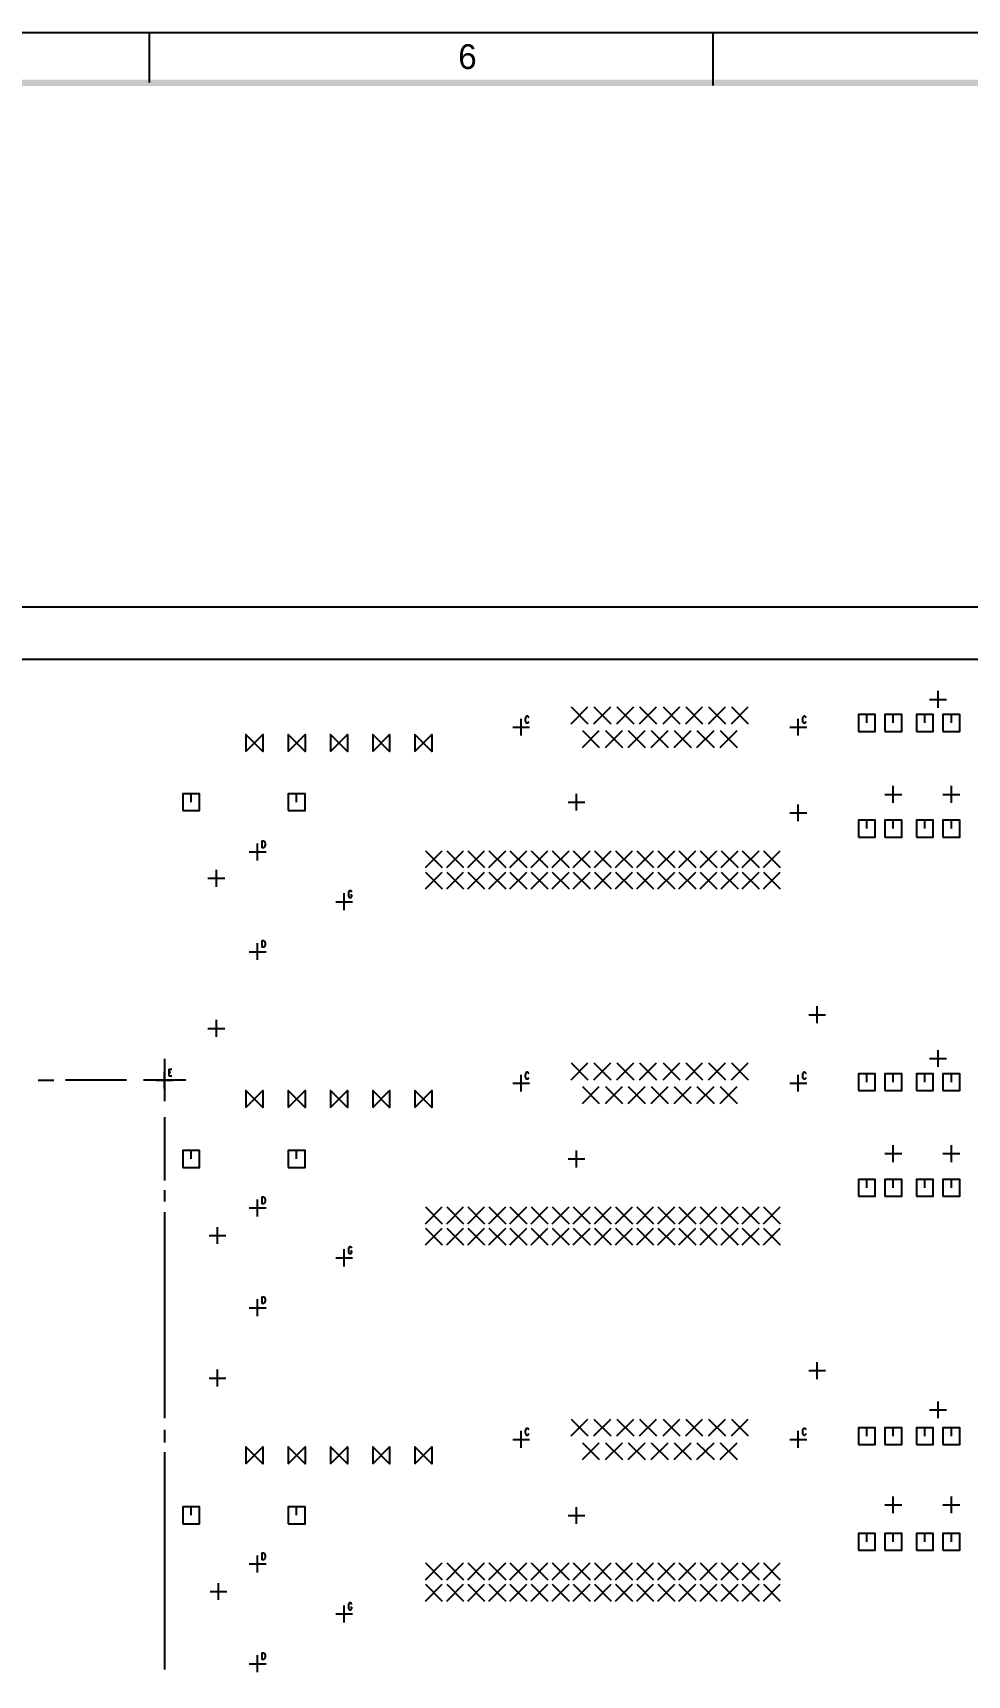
# Model space of a CAD drawing. Extents: x 0 to 19.9, y 0 to 15.
# Drawn here: x 4.33 to 8.75, y 7.23 to 15 of the extents above; entities that cross this region are included whole.
import ezdxf
from ezdxf.enums import TextEntityAlignment as Align

# ---------------------------------------------------------------- set-up
doc = ezdxf.new("R2010")
doc.units = 0
doc.header["$MEASUREMENT"] = 0
for name, color, linetype in [('10', 7, 'CONTINUOUS'), ('FORMAT', 3, 'CONTINUOUS'), ('OBJECT', 2, 'CONTINUOUS'), ('TITLE1', 6, 'CONTINUOUS')]:
    doc.layers.add(name, color=color, linetype=linetype)
doc.styles.add('ROMANS', font='romans.shx')

# ---------------------------------------------------------------- blocks, each defined once
blk = doc.blocks.new('CDWG')
at = {"layer": 'FORMAT'}
for p, q in [((19.9, 15), (0, 15)), ((4.8809, 15), (4.8809, 14.7657)), ((7.5499, 15), (7.5499, 14.7503))]:
    blk.add_line(p, q, dxfattribs=at)
blk.add_trace([(19.6636, 14.7789), (19.6636, 14.7489), (0.2359, 14.7789), (0.2359, 14.7489)], dxfattribs=at)
blk.add_text('6', height=0.1174, dxfattribs=at).set_placement((6.3881, 14.8288), align=Align.CENTER)
at = {"layer": 'TITLE1', "style": 'ROMANS', "flags": 8}
for tag, height, p in [('XX', 0.15, (14.3777, 14.1253)), ('XX/XX', 0.075, (13.1243, 1.2636))]:
    blk.add_attdef(tag, text='', height=height, dxfattribs=at).set_placement(p, align=Align.CENTER)
at = {"layer": 'TITLE1', "style": 'ROMANS', "width": 0.707576, "flags": 8}
blk.add_attdef('XX/XX/XX', text='', height=0.15, dxfattribs=at).set_placement((18.0526, 14.1165), (18.8663, 14.1165), align=Align.FIT)
at = {"layer": 'TITLE1', "style": 'ROMANS'}
for tag, p, height in [('XXXXXXX', (13.5096, 1.8925), 0.1), ('XX/XX/XX', (14.9197, 1.8925), 0.1), ('XXXXXXX', (11.741, 0.8194), 0.1), ('XX-XXXXX-XXX', (16.5993, 0.5712), 0.1875), ('XXXXXX', (11.7396, 0.3322), 0.1), ('XXXXXXX', (13.5488, 0.3103), 0.125), ('X', (18.3817, 0.3037), 0.125)]:
    blk.add_attdef(tag, p, '', height=height, dxfattribs=at)
at = {"layer": 'TITLE1', "style": 'ROMANS', "flags": 8}
for tag, p, height in [('XXXXX', (12.0543, 1.5859), 0.075), ('XXX', (13.0516, 1.5859), 0.075), ('XX/XX/XX', (14.9197, 1.5287), 0.093), ('XXXXXXXX', (13.5096, 1.5287), 0.093), ('XXXXX', (12.0517, 1.4275), 0.075), ('XXX', (13.0572, 1.4345), 0.075), ('XXXXX', (12.0517, 1.2565), 0.075)]:
    blk.add_attdef(tag, p, '', height=height, dxfattribs=at)
at = {"layer": 'TITLE1', "style": 'ROMANS'}
for tag, height, p in [('XXXXXXXXXXXXXXXX', 0.1875, (17.9901, 1.3797)), ('XXXXXXXXXXXXXXXXXXXX', 0.1875, (17.7315, 1.0774)), ('XX', 0.1875, (19.2793, 0.5712)), ('XXXXX', 0.125, (16.4513, 0.3037)), ('X', 0.125, (18.8688, 0.3037))]:
    blk.add_attdef(tag, text='', height=height, dxfattribs=at).set_placement(p, align=Align.CENTER)

msp = doc.modelspace()

# ---------------------------------------------------------------- linework, layer by layer
at = {"layer": '10'}
for points in [[(1.5792, 12.2838), (12.3292, 12.2838), (12.3292, 4.6844), (1.5792, 4.6844), (1.5792, 12.2838)], [(1.8292, 12.0338), (1.8292, 4.9344), (12.0792, 4.9344), (12.0792, 12.0338), (1.8292, 12.0338)], [(8.5762, 11.8457), (8.6559, 11.8457)], [(8.6165, 11.8064), (8.6165, 11.8861)], [(6.6422, 11.6746), (6.6422, 11.7543)], [(6.6796, 11.7592), (6.6777, 11.7622), (6.6757, 11.7651), (6.6737, 11.7661), (6.6688, 11.7661), (6.6668, 11.7651), (6.6649, 11.7622), (6.6629, 11.7592), (6.6619, 11.7543), (6.6619, 11.7464), (6.6629, 11.7415), (6.6649, 11.7385), (6.6668, 11.7356), (6.6688, 11.7346), (6.6737, 11.7346), (6.6757, 11.7356), (6.6777, 11.7385), (6.6796, 11.7415)], [(6.8785, 11.7297), (6.9582, 11.8104)], [(6.8785, 11.8104), (6.9582, 11.7297)], [(6.9867, 11.7297), (7.0664, 11.8104)], [(6.9867, 11.8104), (7.0664, 11.7297)], [(7.095, 11.7297), (7.1757, 11.8104)], [(7.095, 11.8104), (7.1757, 11.7297)], [(7.2033, 11.7297), (7.283, 11.8104)], [(7.2033, 11.8104), (7.283, 11.7297)], [(7.3145, 11.7297), (7.3942, 11.8104)], [(7.3145, 11.8104), (7.3942, 11.7297)], [(7.4218, 11.7297), (7.5015, 11.8104)], [(7.4218, 11.8104), (7.5015, 11.7297)], [(7.53, 11.7297), (7.6107, 11.8104)], [(7.53, 11.8104), (7.6107, 11.7297)], [(7.6383, 11.7297), (7.718, 11.8104)], [(7.6383, 11.8104), (7.718, 11.7297)], [(7.9542, 11.6746), (7.9542, 11.7543)], [(7.9916, 11.7592), (7.9897, 11.7622), (7.9877, 11.7651), (7.9857, 11.7661), (7.9808, 11.7661), (7.9788, 11.7651), (7.9769, 11.7622), (7.9749, 11.7592), (7.9739, 11.7543), (7.9739, 11.7464), (7.9749, 11.7415), (7.9769, 11.7385), (7.9788, 11.7356), (7.9808, 11.7346), (7.9857, 11.7346), (7.9877, 11.7356), (7.9897, 11.7385), (7.9916, 11.7415)], [(8.2397, 11.6942), (8.3194, 11.6942), (8.3194, 11.774), (8.2397, 11.774), (8.2397, 11.6942)], [(8.279, 11.7346), (8.279, 11.774)], [(8.3647, 11.6942), (8.4444, 11.6942), (8.4444, 11.774), (8.3647, 11.774), (8.3647, 11.6942)], [(8.404, 11.7346), (8.404, 11.774)], [(8.5143, 11.6942), (8.594, 11.6942), (8.594, 11.774), (8.5143, 11.774), (8.5143, 11.6942)], [(8.5546, 11.7346), (8.5546, 11.774)], [(8.6393, 11.6942), (8.719, 11.6942), (8.719, 11.774), (8.6393, 11.774), (8.6393, 11.6942)], [(8.6796, 11.7346), (8.6796, 11.774)], [(5.3391, 11.5988), (5.4198, 11.6795), (5.4198, 11.5988), (5.3391, 11.6795), (5.3391, 11.5988)], [(5.5399, 11.5988), (5.6196, 11.6795), (5.6196, 11.5988), (5.5399, 11.6795), (5.5399, 11.5988)], [(5.7397, 11.5988), (5.8194, 11.6795), (5.8194, 11.5988), (5.7397, 11.6795), (5.7397, 11.5988)], [(5.9395, 11.5988), (6.0192, 11.6795), (6.0192, 11.5988), (5.9395, 11.6795), (5.9395, 11.5988)], [(6.1393, 11.5988), (6.219, 11.6795), (6.219, 11.5988), (6.1393, 11.6795), (6.1393, 11.5988)], [(6.6029, 11.7139), (6.6826, 11.7139)], [(6.9326, 11.6185), (7.0123, 11.6982)], [(6.9326, 11.6982), (7.0123, 11.6185)], [(7.0418, 11.6185), (7.1216, 11.6982)], [(7.0418, 11.6982), (7.1216, 11.6185)], [(7.1491, 11.6185), (7.2298, 11.6982)], [(7.1491, 11.6982), (7.2298, 11.6185)], [(7.2584, 11.6185), (7.3381, 11.6982)], [(7.2584, 11.6982), (7.3381, 11.6185)], [(7.3676, 11.6185), (7.4473, 11.6982)], [(7.3676, 11.6982), (7.4473, 11.6185)], [(7.4749, 11.6185), (7.5556, 11.6982)], [(7.4749, 11.6982), (7.5556, 11.6185)], [(7.5842, 11.6185), (7.6649, 11.6982)], [(7.5842, 11.6982), (7.6649, 11.6185)], [(7.9149, 11.7139), (7.9946, 11.7139)], [(8.4039, 11.3566), (8.4039, 11.4363)], [(8.6795, 11.3566), (8.6795, 11.4363)], [(5.0399, 11.3193), (5.1196, 11.3193), (5.1196, 11.399), (5.0399, 11.399), (5.0399, 11.3193)], [(5.0792, 11.3596), (5.0792, 11.399)], [(5.5399, 11.3193), (5.6196, 11.3193), (5.6196, 11.399), (5.5399, 11.399), (5.5399, 11.3193)], [(5.5792, 11.3596), (5.5792, 11.399)], [(6.8646, 11.3595), (6.9443, 11.3595)], [(6.9039, 11.3192), (6.9039, 11.3989)], [(7.9541, 11.269), (7.9541, 11.3487)], [(8.3646, 11.3959), (8.4443, 11.3959)], [(8.6392, 11.3959), (8.7189, 11.3959)], [(7.9148, 11.3093), (7.9945, 11.3093)], [(8.2397, 11.1942), (8.3194, 11.1942), (8.3194, 11.274), (8.2397, 11.274), (8.2397, 11.1942)], [(8.279, 11.2346), (8.279, 11.274)], [(8.3647, 11.1942), (8.4444, 11.1942), (8.4444, 11.274), (8.3647, 11.274), (8.3647, 11.1942)], [(8.404, 11.2346), (8.404, 11.274)], [(8.5143, 11.1942), (8.594, 11.1942), (8.594, 11.274), (8.5143, 11.274), (8.5143, 11.1942)], [(8.5546, 11.2346), (8.5546, 11.274)], [(8.6393, 11.1942), (8.719, 11.1942), (8.719, 11.274), (8.6393, 11.274), (8.6393, 11.1942)], [(8.6796, 11.2346), (8.6796, 11.274)], [(5.3548, 11.1244), (5.4345, 11.1244)], [(5.3942, 11.084), (5.3942, 11.1637)], [(5.4149, 11.1765), (5.4149, 11.144)], [(5.4149, 11.1765), (5.4218, 11.1765), (5.4257, 11.1755), (5.4277, 11.1726), (5.4286, 11.1696), (5.4296, 11.1637), (5.4296, 11.1559), (5.4286, 11.1509), (5.4277, 11.148), (5.4257, 11.145), (5.4218, 11.144), (5.4149, 11.144)], [(6.1895, 11.0496), (6.2692, 11.1293)], [(6.1895, 11.1293), (6.2692, 11.0496)], [(6.2899, 11.0496), (6.3696, 11.1293)], [(6.2899, 11.1293), (6.3696, 11.0496)], [(6.3893, 11.0496), (6.469, 11.1293)], [(6.3893, 11.1293), (6.469, 11.0496)], [(6.4897, 11.0496), (6.5694, 11.1293)], [(6.4897, 11.1293), (6.5694, 11.0496)], [(6.5891, 11.0496), (6.6698, 11.1293)], [(6.5891, 11.1293), (6.6698, 11.0496)], [(6.6895, 11.0496), (6.7692, 11.1293)], [(6.6895, 11.1293), (6.7692, 11.0496)], [(6.7899, 11.0496), (6.8696, 11.1293)], [(6.7899, 11.1293), (6.8696, 11.0496)], [(6.8893, 11.0496), (6.969, 11.1293)], [(6.8893, 11.1293), (6.969, 11.0496)], [(6.9897, 11.0496), (7.0694, 11.1293)], [(6.9897, 11.1293), (7.0694, 11.0496)], [(7.0891, 11.0496), (7.1698, 11.1293)], [(7.0891, 11.1293), (7.1698, 11.0496)], [(7.1895, 11.0496), (7.2692, 11.1293)], [(7.1895, 11.1293), (7.2692, 11.0496)], [(7.2899, 11.0496), (7.3696, 11.1293)], [(7.2899, 11.1293), (7.3696, 11.0496)], [(7.3893, 11.0496), (7.469, 11.1293)], [(7.3893, 11.1293), (7.469, 11.0496)], [(7.4897, 11.0496), (7.5694, 11.1293)], [(7.4897, 11.1293), (7.5694, 11.0496)], [(7.5891, 11.0496), (7.6698, 11.1293)], [(7.5891, 11.1293), (7.6698, 11.0496)], [(7.6895, 11.0496), (7.7692, 11.1293)], [(7.6895, 11.1293), (7.7692, 11.0496)], [(7.7899, 11.0496), (7.8696, 11.1293)], [(7.7899, 11.1293), (7.8696, 11.0496)], [(5.1992, 10.9589), (5.1992, 11.0386)], [(5.1588, 10.9993), (5.2396, 10.9993)], [(6.1895, 10.9492), (6.2692, 11.0289)], [(6.1895, 11.0289), (6.2692, 10.9492)], [(6.2899, 10.9492), (6.3696, 11.0289)], [(6.2899, 11.0289), (6.3696, 10.9492)], [(6.3893, 10.9492), (6.469, 11.0289)], [(6.3893, 11.0289), (6.469, 10.9492)], [(6.4897, 10.9492), (6.5694, 11.0289)], [(6.4897, 11.0289), (6.5694, 10.9492)], [(6.5891, 10.9492), (6.6698, 11.0289)], [(6.5891, 11.0289), (6.6698, 10.9492)], [(6.6895, 10.9492), (6.7692, 11.0289)], [(6.6895, 11.0289), (6.7692, 10.9492)], [(6.7899, 10.9492), (6.8696, 11.0289)], [(6.7899, 11.0289), (6.8696, 10.9492)], [(6.8893, 10.9492), (6.969, 11.0289)], [(6.8893, 11.0289), (6.969, 10.9492)], [(6.9897, 10.9492), (7.0694, 11.0289)], [(6.9897, 11.0289), (7.0694, 10.9492)], [(7.0891, 10.9492), (7.1698, 11.0289)], [(7.0891, 11.0289), (7.1698, 10.9492)], [(7.1895, 10.9492), (7.2692, 11.0289)], [(7.1895, 11.0289), (7.2692, 10.9492)], [(7.2899, 10.9492), (7.3696, 11.0289)], [(7.2899, 11.0289), (7.3696, 10.9492)], [(7.3893, 10.9492), (7.469, 11.0289)], [(7.3893, 11.0289), (7.469, 10.9492)], [(7.4897, 10.9492), (7.5694, 11.0289)], [(7.4897, 11.0289), (7.5694, 10.9492)], [(7.5891, 10.9492), (7.6698, 11.0289)], [(7.5891, 11.0289), (7.6698, 10.9492)], [(7.6895, 10.9492), (7.7692, 11.0289)], [(7.6895, 11.0289), (7.7692, 10.9492)], [(7.7899, 10.9492), (7.8696, 11.0289)], [(7.7899, 11.0289), (7.8696, 10.9492)], [(5.7643, 10.8881), (5.844, 10.8881)], [(5.8046, 10.8478), (5.8046, 10.9285)], [(5.841, 10.9334), (5.8391, 10.9364), (5.8371, 10.9393), (5.8351, 10.9403), (5.8302, 10.9403), (5.8282, 10.9393), (5.8263, 10.9364), (5.8253, 10.9334), (5.8243, 10.9285), (5.8243, 10.9206), (5.8253, 10.9147), (5.8263, 10.9118), (5.8282, 10.9088), (5.8302, 10.9078), (5.8351, 10.9078), (5.8371, 10.9088), (5.8391, 10.9118), (5.841, 10.9147), (5.841, 10.9206)], [(5.8351, 10.9206), (5.841, 10.9206)], [(5.3548, 10.6519), (5.4345, 10.6519)], [(5.3942, 10.6126), (5.3942, 10.6923)], [(5.4149, 10.7041), (5.4149, 10.6726)], [(5.4149, 10.7041), (5.4218, 10.7041), (5.4257, 10.7031), (5.4277, 10.7002), (5.4286, 10.6972), (5.4296, 10.6923), (5.4296, 10.6844), (5.4286, 10.6795), (5.4277, 10.6765), (5.4257, 10.6736), (5.4218, 10.6726), (5.4149, 10.6726)], [(8.0043, 10.3536), (8.084, 10.3536)], [(8.0447, 10.3142), (8.0447, 10.394)], [(5.1588, 10.2886), (5.2396, 10.2886)], [(5.1992, 10.2493), (5.1992, 10.329)], [(8.6165, 10.1066), (8.6165, 10.1863)], [(4.9542, 10.1441), (4.9542, 9.9443)], [(6.8785, 10.0456), (6.9582, 10.1253)], [(6.8785, 10.1253), (6.9582, 10.0456)], [(6.9867, 10.0456), (7.0664, 10.1253)], [(6.9867, 10.1253), (7.0664, 10.0456)], [(7.095, 10.0456), (7.1757, 10.1253)], [(7.095, 10.1253), (7.1757, 10.0456)], [(7.2033, 10.0456), (7.283, 10.1253)], [(7.2033, 10.1253), (7.283, 10.0456)], [(7.3145, 10.0456), (7.3942, 10.1253)], [(7.3145, 10.1253), (7.3942, 10.0456)], [(7.4218, 10.0456), (7.5015, 10.1253)], [(7.4218, 10.1253), (7.5015, 10.0456)], [(7.53, 10.0456), (7.6107, 10.1253)], [(7.53, 10.1253), (7.6107, 10.0456)], [(7.6383, 10.0456), (7.718, 10.1253)], [(7.6383, 10.1253), (7.718, 10.0456)], [(8.5762, 10.1459), (8.6559, 10.1459)], [(4.3548, 10.0446), (4.4296, 10.0446)], [(4.7741, 10.0446), (4.4848, 10.0446)], [(5.0546, 10.0446), (4.8548, 10.0446)], [(4.9149, 10.0446), (4.9946, 10.0446)], [(4.9542, 10.0043), (4.9542, 10.084)], [(4.9739, 10.0958), (4.9739, 10.0643)], [(4.9739, 10.0958), (4.9887, 10.0958)], [(4.9739, 10.0811), (4.9838, 10.0811)], [(4.9739, 10.0643), (4.9887, 10.0643)], [(6.6029, 10.0289), (6.6826, 10.0289)], [(6.6422, 9.9895), (6.6422, 10.0692)], [(6.6796, 10.0742), (6.6777, 10.0771), (6.6757, 10.0801), (6.6737, 10.0811), (6.6688, 10.0811), (6.6668, 10.0801), (6.6649, 10.0771), (6.6629, 10.0742), (6.6619, 10.0692), (6.6619, 10.0614), (6.6629, 10.0564), (6.6649, 10.0535), (6.6668, 10.0505), (6.6688, 10.0496), (6.6737, 10.0496), (6.6757, 10.0505), (6.6777, 10.0535), (6.6796, 10.0564)], [(7.9149, 10.0289), (7.9946, 10.0289)], [(7.9542, 9.9895), (7.9542, 10.0692)], [(7.9916, 10.0742), (7.9897, 10.0771), (7.9877, 10.0801), (7.9857, 10.0811), (7.9808, 10.0811), (7.9788, 10.0801), (7.9769, 10.0771), (7.9749, 10.0742), (7.9739, 10.0692), (7.9739, 10.0614), (7.9749, 10.0564), (7.9769, 10.0535), (7.9788, 10.0505), (7.9808, 10.0496), (7.9857, 10.0496), (7.9877, 10.0505), (7.9897, 10.0535), (7.9916, 10.0564)], [(8.2397, 9.9944), (8.3194, 9.9944), (8.3194, 10.0742), (8.2397, 10.0742), (8.2397, 9.9944)], [(8.279, 10.0338), (8.279, 10.0742)], [(8.3647, 9.9944), (8.4444, 9.9944), (8.4444, 10.0742), (8.3647, 10.0742), (8.3647, 9.9944)], [(8.404, 10.0338), (8.404, 10.0742)], [(8.5143, 9.9944), (8.594, 9.9944), (8.594, 10.0742), (8.5143, 10.0742), (8.5143, 9.9944)], [(8.5546, 10.0338), (8.5546, 10.0742)], [(8.6393, 9.9944), (8.719, 9.9944), (8.719, 10.0742), (8.6393, 10.0742), (8.6393, 9.9944)], [(8.6796, 10.0338), (8.6796, 10.0742)], [(5.3391, 9.9137), (5.4198, 9.9944), (5.4198, 9.9137), (5.3391, 9.9944), (5.3391, 9.9137)], [(5.5399, 9.9137), (5.6196, 9.9944), (5.6196, 9.9137), (5.5399, 9.9944), (5.5399, 9.9137)], [(5.7397, 9.9137), (5.8194, 9.9944), (5.8194, 9.9137), (5.7397, 9.9944), (5.7397, 9.9137)], [(5.9395, 9.9137), (6.0192, 9.9944), (6.0192, 9.9137), (5.9395, 9.9944), (5.9395, 9.9137)], [(6.1393, 9.9137), (6.219, 9.9944), (6.219, 9.9137), (6.1393, 9.9944), (6.1393, 9.9137)], [(6.9326, 9.9334), (7.0123, 10.0131)], [(6.9326, 10.0131), (7.0123, 9.9334)], [(7.0418, 9.9334), (7.1216, 10.0131)], [(7.0418, 10.0131), (7.1216, 9.9334)], [(7.1491, 9.9334), (7.2298, 10.0131)], [(7.1491, 10.0131), (7.2298, 9.9334)], [(7.2584, 9.9334), (7.3381, 10.0131)], [(7.2584, 10.0131), (7.3381, 9.9334)], [(7.3676, 9.9334), (7.4473, 10.0131)], [(7.3676, 10.0131), (7.4473, 9.9334)], [(7.4749, 9.9334), (7.5556, 10.0131)], [(7.4749, 10.0131), (7.5556, 9.9334)], [(7.5842, 9.9334), (7.6649, 10.0131)], [(7.5842, 10.0131), (7.6649, 9.9334)], [(4.9542, 9.8694), (4.9542, 9.5693)], [(8.4039, 9.6558), (8.4039, 9.7365)], [(8.6795, 9.6558), (8.6795, 9.7365)], [(5.0399, 9.6313), (5.1196, 9.6313), (5.1196, 9.711), (5.0399, 9.711), (5.0399, 9.6313)], [(5.0792, 9.6716), (5.0792, 9.711)], [(5.5399, 9.6313), (5.6196, 9.6313), (5.6196, 9.711), (5.5399, 9.711), (5.5399, 9.6313)], [(5.5792, 9.6716), (5.5792, 9.711)], [(6.8646, 9.6715), (6.9443, 9.6715)], [(6.9039, 9.6312), (6.9039, 9.7109)], [(8.3646, 9.6961), (8.4443, 9.6961)], [(8.6392, 9.6961), (8.7189, 9.6961)], [(8.2397, 9.4944), (8.3194, 9.4944), (8.3194, 9.5742), (8.2397, 9.5742), (8.2397, 9.4944)], [(8.279, 9.5338), (8.279, 9.5742)], [(8.3647, 9.4944), (8.4444, 9.4944), (8.4444, 9.5742), (8.3647, 9.5742), (8.3647, 9.4944)], [(8.404, 9.5338), (8.404, 9.5742)], [(8.5143, 9.4944), (8.594, 9.4944), (8.594, 9.5742), (8.5143, 9.5742), (8.5143, 9.4944)], [(8.5546, 9.5338), (8.5546, 9.5742)], [(8.6393, 9.4944), (8.719, 9.4944), (8.719, 9.5742), (8.6393, 9.5742), (8.6393, 9.4944)], [(8.6796, 9.5338), (8.6796, 9.5742)], [(4.9542, 9.524), (4.9542, 9.4689)], [(5.4149, 9.4915), (5.4149, 9.459)], [(5.4149, 9.4915), (5.4218, 9.4915), (5.4257, 9.4905), (5.4277, 9.4876), (5.4286, 9.4846), (5.4296, 9.4787), (5.4296, 9.4708), (5.4286, 9.4659), (5.4277, 9.4629), (5.4257, 9.46), (5.4218, 9.459), (5.4149, 9.459)], [(4.9542, 9.4196), (4.9542, 8.4443)], [(5.3548, 9.4393), (5.4345, 9.4393)], [(5.3942, 9.399), (5.3942, 9.4787)], [(6.1895, 9.3645), (6.2692, 9.4443)], [(6.1895, 9.4443), (6.2692, 9.3645)], [(6.2899, 9.3645), (6.3696, 9.4443)], [(6.2899, 9.4443), (6.3696, 9.3645)], [(6.3893, 9.3645), (6.469, 9.4443)], [(6.3893, 9.4443), (6.469, 9.3645)], [(6.4897, 9.3645), (6.5694, 9.4443)], [(6.4897, 9.4443), (6.5694, 9.3645)], [(6.5891, 9.3645), (6.6698, 9.4443)], [(6.5891, 9.4443), (6.6698, 9.3645)], [(6.6895, 9.3645), (6.7692, 9.4443)], [(6.6895, 9.4443), (6.7692, 9.3645)], [(6.7899, 9.3645), (6.8696, 9.4443)], [(6.7899, 9.4443), (6.8696, 9.3645)], [(6.8893, 9.3645), (6.969, 9.4443)], [(6.8893, 9.4443), (6.969, 9.3645)], [(6.9897, 9.3645), (7.0694, 9.4443)], [(6.9897, 9.4443), (7.0694, 9.3645)], [(7.0891, 9.3645), (7.1698, 9.4443)], [(7.0891, 9.4443), (7.1698, 9.3645)], [(7.1895, 9.3645), (7.2692, 9.4443)], [(7.1895, 9.4443), (7.2692, 9.3645)], [(7.2899, 9.3645), (7.3696, 9.4443)], [(7.2899, 9.4443), (7.3696, 9.3645)], [(7.3893, 9.3645), (7.469, 9.4443)], [(7.3893, 9.4443), (7.469, 9.3645)], [(7.4897, 9.3645), (7.5694, 9.4443)], [(7.4897, 9.4443), (7.5694, 9.3645)], [(7.5891, 9.3645), (7.6698, 9.4443)], [(7.5891, 9.4443), (7.6698, 9.3645)], [(7.6895, 9.3645), (7.7692, 9.4443)], [(7.6895, 9.4443), (7.7692, 9.3645)], [(7.7899, 9.3645), (7.8696, 9.4443)], [(7.7899, 9.4443), (7.8696, 9.3645)], [(5.2041, 9.269), (5.2041, 9.3487)], [(6.1895, 9.2641), (6.2692, 9.3439)], [(6.1895, 9.3439), (6.2692, 9.2641)], [(6.2899, 9.2641), (6.3696, 9.3439)], [(6.2899, 9.3439), (6.3696, 9.2641)], [(6.3893, 9.2641), (6.469, 9.3439)], [(6.3893, 9.3439), (6.469, 9.2641)], [(6.4897, 9.2641), (6.5694, 9.3439)], [(6.4897, 9.3439), (6.5694, 9.2641)], [(6.5891, 9.2641), (6.6698, 9.3439)], [(6.5891, 9.3439), (6.6698, 9.2641)], [(6.6895, 9.2641), (6.7692, 9.3439)], [(6.6895, 9.3439), (6.7692, 9.2641)], [(6.7899, 9.2641), (6.8696, 9.3439)], [(6.7899, 9.3439), (6.8696, 9.2641)], [(6.8893, 9.2641), (6.969, 9.3439)], [(6.8893, 9.3439), (6.969, 9.2641)], [(6.9897, 9.2641), (7.0694, 9.3439)], [(6.9897, 9.3439), (7.0694, 9.2641)], [(7.0891, 9.2641), (7.1698, 9.3439)], [(7.0891, 9.3439), (7.1698, 9.2641)], [(7.1895, 9.2641), (7.2692, 9.3439)], [(7.1895, 9.3439), (7.2692, 9.2641)], [(7.2899, 9.2641), (7.3696, 9.3439)], [(7.2899, 9.3439), (7.3696, 9.2641)], [(7.3893, 9.2641), (7.469, 9.3439)], [(7.3893, 9.3439), (7.469, 9.2641)], [(7.4897, 9.2641), (7.5694, 9.3439)], [(7.4897, 9.3439), (7.5694, 9.2641)], [(7.5891, 9.2641), (7.6698, 9.3439)], [(7.5891, 9.3439), (7.6698, 9.2641)], [(7.6895, 9.2641), (7.7692, 9.3439)], [(7.6895, 9.3439), (7.7692, 9.2641)], [(7.7899, 9.2641), (7.8696, 9.3439)], [(7.7899, 9.3439), (7.8696, 9.2641)], [(5.1648, 9.3093), (5.2445, 9.3093)], [(5.841, 9.2484), (5.8391, 9.2513), (5.8371, 9.2543), (5.8351, 9.2553), (5.8302, 9.2553), (5.8282, 9.2543), (5.8263, 9.2513), (5.8253, 9.2484), (5.8243, 9.2435), (5.8243, 9.2356), (5.8253, 9.2297), (5.8263, 9.2267), (5.8282, 9.2238), (5.8302, 9.2228), (5.8351, 9.2228), (5.8371, 9.2238), (5.8391, 9.2267), (5.841, 9.2297), (5.841, 9.2356)], [(5.7643, 9.2031), (5.844, 9.2031)], [(5.8046, 9.1627), (5.8046, 9.2435)], [(5.8351, 9.2356), (5.841, 9.2356)], [(5.4149, 9.019), (5.4149, 8.9876)], [(5.4149, 9.019), (5.4218, 9.019), (5.4257, 9.0181), (5.4277, 9.0151), (5.4286, 9.0122), (5.4296, 9.0072), (5.4296, 8.9994), (5.4286, 8.9944), (5.4277, 8.9915), (5.4257, 8.9885), (5.4218, 8.9876), (5.4149, 8.9876)], [(5.3548, 8.9669), (5.4345, 8.9669)], [(5.3942, 8.9275), (5.3942, 9.0072)], [(8.0447, 8.6292), (8.0447, 8.7089)], [(5.1648, 8.6341), (5.2445, 8.6341)], [(5.2041, 8.5938), (5.2041, 8.6745)], [(8.0043, 8.6695), (8.084, 8.6695)], [(8.5762, 8.4845), (8.6559, 8.4845)], [(8.6165, 8.4442), (8.6165, 8.5239)], [(6.6796, 8.3891), (6.6777, 8.3921), (6.6757, 8.395), (6.6737, 8.396), (6.6688, 8.396), (6.6668, 8.395), (6.6649, 8.3921), (6.6629, 8.3891), (6.6619, 8.3842), (6.6619, 8.3763), (6.6629, 8.3714), (6.6649, 8.3685), (6.6668, 8.3655), (6.6688, 8.3645), (6.6737, 8.3645), (6.6757, 8.3655), (6.6777, 8.3685), (6.6796, 8.3714)], [(6.8785, 8.3606), (6.9582, 8.4403)], [(6.8785, 8.4403), (6.9582, 8.3606)], [(6.9867, 8.3606), (7.0664, 8.4403)], [(6.9867, 8.4403), (7.0664, 8.3606)], [(7.095, 8.3606), (7.1757, 8.4403)], [(7.095, 8.4403), (7.1757, 8.3606)], [(7.2033, 8.3606), (7.283, 8.4403)], [(7.2033, 8.4403), (7.283, 8.3606)], [(7.3145, 8.3606), (7.3942, 8.4403)], [(7.3145, 8.4403), (7.3942, 8.3606)], [(7.4218, 8.3606), (7.5015, 8.4403)], [(7.4218, 8.4403), (7.5015, 8.3606)], [(7.53, 8.3606), (7.6107, 8.4403)], [(7.53, 8.4403), (7.6107, 8.3606)], [(7.6383, 8.3606), (7.718, 8.4403)], [(7.6383, 8.4403), (7.718, 8.3606)], [(7.9916, 8.3891), (7.9897, 8.3921), (7.9877, 8.395), (7.9857, 8.396), (7.9808, 8.396), (7.9788, 8.395), (7.9769, 8.3921), (7.9749, 8.3891), (7.9739, 8.3842), (7.9739, 8.3763), (7.9749, 8.3714), (7.9769, 8.3685), (7.9788, 8.3655), (7.9808, 8.3645), (7.9857, 8.3645), (7.9877, 8.3655), (7.9897, 8.3685), (7.9916, 8.3714)], [(8.2397, 8.3192), (8.3194, 8.3192), (8.3194, 8.399), (8.2397, 8.399), (8.2397, 8.3192)], [(8.279, 8.3596), (8.279, 8.399)], [(8.3647, 8.3192), (8.4444, 8.3192), (8.4444, 8.399), (8.3647, 8.399), (8.3647, 8.3192)], [(8.404, 8.3596), (8.404, 8.399)], [(8.5143, 8.3192), (8.594, 8.3192), (8.594, 8.399), (8.5143, 8.399), (8.5143, 8.3192)], [(8.5546, 8.3596), (8.5546, 8.399)], [(8.6393, 8.3192), (8.719, 8.3192), (8.719, 8.399), (8.6393, 8.399), (8.6393, 8.3192)], [(8.6796, 8.3596), (8.6796, 8.399)], [(4.9542, 8.3891), (4.9542, 8.3291)], [(6.6029, 8.3438), (6.6826, 8.3438)], [(6.6422, 8.3045), (6.6422, 8.3842)], [(6.9326, 8.2484), (7.0123, 8.3281)], [(6.9326, 8.3281), (7.0123, 8.2484)], [(7.0418, 8.2484), (7.1216, 8.3281)], [(7.0418, 8.3281), (7.1216, 8.2484)], [(7.1491, 8.2484), (7.2298, 8.3281)], [(7.1491, 8.3281), (7.2298, 8.2484)], [(7.2584, 8.2484), (7.3381, 8.3281)], [(7.2584, 8.3281), (7.3381, 8.2484)], [(7.3676, 8.2484), (7.4473, 8.3281)], [(7.3676, 8.3281), (7.4473, 8.2484)], [(7.4749, 8.2484), (7.5556, 8.3281)], [(7.4749, 8.3281), (7.5556, 8.2484)], [(7.5842, 8.2484), (7.6649, 8.3281)], [(7.5842, 8.3281), (7.6649, 8.2484)], [(7.9149, 8.3438), (7.9946, 8.3438)], [(7.9542, 8.3045), (7.9542, 8.3842)], [(4.9542, 8.2838), (4.9542, 7.2543)], [(5.3391, 8.2287), (5.4198, 8.3094), (5.4198, 8.2287), (5.3391, 8.3094), (5.3391, 8.2287)], [(5.5399, 8.2287), (5.6196, 8.3094), (5.6196, 8.2287), (5.5399, 8.3094), (5.5399, 8.2287)], [(5.7397, 8.2287), (5.8194, 8.3094), (5.8194, 8.2287), (5.7397, 8.3094), (5.7397, 8.2287)], [(5.9395, 8.2287), (6.0192, 8.3094), (6.0192, 8.2287), (5.9395, 8.3094), (5.9395, 8.2287)], [(6.1393, 8.2287), (6.219, 8.3094), (6.219, 8.2287), (6.1393, 8.3094), (6.1393, 8.2287)], [(5.0399, 7.9443), (5.1196, 7.9443), (5.1196, 8.024), (5.0399, 8.024), (5.0399, 7.9443)], [(5.0792, 7.9846), (5.0792, 8.024)], [(5.5399, 7.9443), (5.6196, 7.9443), (5.6196, 8.024), (5.5399, 8.024), (5.5399, 7.9443)], [(5.5792, 7.9846), (5.5792, 8.024)], [(6.9039, 7.9442), (6.9039, 8.0239)], [(8.3646, 8.0337), (8.4443, 8.0337)], [(8.4039, 7.9944), (8.4039, 8.0741)], [(8.6392, 8.0337), (8.7189, 8.0337)], [(8.6795, 7.9944), (8.6795, 8.0741)], [(6.8646, 7.9845), (6.9443, 7.9845)], [(8.2397, 7.8192), (8.3194, 7.8192), (8.3194, 7.899), (8.2397, 7.899), (8.2397, 7.8192)], [(8.279, 7.8596), (8.279, 7.899)], [(8.3647, 7.8192), (8.4444, 7.8192), (8.4444, 7.899), (8.3647, 7.899), (8.3647, 7.8192)], [(8.404, 7.8596), (8.404, 7.899)], [(8.5143, 7.8192), (8.594, 7.8192), (8.594, 7.899), (8.5143, 7.899), (8.5143, 7.8192)], [(8.5546, 7.8596), (8.5546, 7.899)], [(8.6393, 7.8192), (8.719, 7.8192), (8.719, 7.899), (8.6393, 7.899), (8.6393, 7.8192)], [(8.6796, 7.8596), (8.6796, 7.899)], [(5.3942, 7.7139), (5.3942, 7.7946)], [(5.4149, 7.8064), (5.4149, 7.774)], [(5.4149, 7.8064), (5.4218, 7.8064), (5.4257, 7.8055), (5.4277, 7.8025), (5.4286, 7.7996), (5.4296, 7.7946), (5.4296, 7.7858), (5.4286, 7.7809), (5.4277, 7.7779), (5.4257, 7.775), (5.4218, 7.774), (5.4149, 7.774)], [(5.3548, 7.7543), (5.4345, 7.7543)], [(6.1895, 7.6795), (6.2692, 7.7592)], [(6.1895, 7.7592), (6.2692, 7.6795)], [(6.2899, 7.6795), (6.3696, 7.7592)], [(6.2899, 7.7592), (6.3696, 7.6795)], [(6.3893, 7.6795), (6.469, 7.7592)], [(6.3893, 7.7592), (6.469, 7.6795)], [(6.4897, 7.6795), (6.5694, 7.7592)], [(6.4897, 7.7592), (6.5694, 7.6795)], [(6.5891, 7.6795), (6.6698, 7.7592)], [(6.5891, 7.7592), (6.6698, 7.6795)], [(6.6895, 7.6795), (6.7692, 7.7592)], [(6.6895, 7.7592), (6.7692, 7.6795)], [(6.7899, 7.6795), (6.8696, 7.7592)], [(6.7899, 7.7592), (6.8696, 7.6795)], [(6.8893, 7.6795), (6.969, 7.7592)], [(6.8893, 7.7592), (6.969, 7.6795)], [(6.9897, 7.6795), (7.0694, 7.7592)], [(6.9897, 7.7592), (7.0694, 7.6795)], [(7.0891, 7.6795), (7.1698, 7.7592)], [(7.0891, 7.7592), (7.1698, 7.6795)], [(7.1895, 7.6795), (7.2692, 7.7592)], [(7.1895, 7.7592), (7.2692, 7.6795)], [(7.2899, 7.6795), (7.3696, 7.7592)], [(7.2899, 7.7592), (7.3696, 7.6795)], [(7.3893, 7.6795), (7.469, 7.7592)], [(7.3893, 7.7592), (7.469, 7.6795)], [(7.4897, 7.6795), (7.5694, 7.7592)], [(7.4897, 7.7592), (7.5694, 7.6795)], [(7.5891, 7.6795), (7.6698, 7.7592)], [(7.5891, 7.7592), (7.6698, 7.6795)], [(7.6895, 7.6795), (7.7692, 7.7592)], [(7.6895, 7.7592), (7.7692, 7.6795)], [(7.7899, 7.6795), (7.8696, 7.7592)], [(7.7899, 7.7592), (7.8696, 7.6795)], [(5.1697, 7.6243), (5.2494, 7.6243)], [(5.209, 7.5839), (5.209, 7.6636)], [(6.1895, 7.5791), (6.2692, 7.6588)], [(6.1895, 7.6588), (6.2692, 7.5791)], [(6.2899, 7.5791), (6.3696, 7.6588)], [(6.2899, 7.6588), (6.3696, 7.5791)], [(6.3893, 7.5791), (6.469, 7.6588)], [(6.3893, 7.6588), (6.469, 7.5791)], [(6.4897, 7.5791), (6.5694, 7.6588)], [(6.4897, 7.6588), (6.5694, 7.5791)], [(6.5891, 7.5791), (6.6698, 7.6588)], [(6.5891, 7.6588), (6.6698, 7.5791)], [(6.6895, 7.5791), (6.7692, 7.6588)], [(6.6895, 7.6588), (6.7692, 7.5791)], [(6.7899, 7.5791), (6.8696, 7.6588)], [(6.7899, 7.6588), (6.8696, 7.5791)], [(6.8893, 7.5791), (6.969, 7.6588)], [(6.8893, 7.6588), (6.969, 7.5791)], [(6.9897, 7.5791), (7.0694, 7.6588)], [(6.9897, 7.6588), (7.0694, 7.5791)], [(7.0891, 7.5791), (7.1698, 7.6588)], [(7.0891, 7.6588), (7.1698, 7.5791)], [(7.1895, 7.5791), (7.2692, 7.6588)], [(7.1895, 7.6588), (7.2692, 7.5791)], [(7.2899, 7.5791), (7.3696, 7.6588)], [(7.2899, 7.6588), (7.3696, 7.5791)], [(7.3893, 7.5791), (7.469, 7.6588)], [(7.3893, 7.6588), (7.469, 7.5791)], [(7.4897, 7.5791), (7.5694, 7.6588)], [(7.4897, 7.6588), (7.5694, 7.5791)], [(7.5891, 7.5791), (7.6698, 7.6588)], [(7.5891, 7.6588), (7.6698, 7.5791)], [(7.6895, 7.5791), (7.7692, 7.6588)], [(7.6895, 7.6588), (7.7692, 7.5791)], [(7.7899, 7.5791), (7.8696, 7.6588)], [(7.7899, 7.6588), (7.8696, 7.5791)], [(5.8046, 7.4777), (5.8046, 7.5584)], [(5.841, 7.5633), (5.8391, 7.5663), (5.8371, 7.5692), (5.8351, 7.5702), (5.8302, 7.5702), (5.8283, 7.5692), (5.8263, 7.5663), (5.8253, 7.5633), (5.8243, 7.5584), (5.8243, 7.5505), (5.8253, 7.5456), (5.8263, 7.5417), (5.8283, 7.5387), (5.8302, 7.5377), (5.8351, 7.5377), (5.8371, 7.5387), (5.8391, 7.5417), (5.841, 7.5456), (5.841, 7.5505)], [(5.8351, 7.5505), (5.841, 7.5505)], [(5.7643, 7.5181), (5.844, 7.5181)], [(5.3942, 7.2425), (5.3942, 7.3222)], [(5.4149, 7.334), (5.4149, 7.3025)], [(5.4149, 7.334), (5.4218, 7.334), (5.4257, 7.333), (5.4277, 7.3301), (5.4286, 7.3271), (5.4296, 7.3222), (5.4296, 7.3143), (5.4286, 7.3094), (5.4277, 7.3064), (5.4257, 7.3035), (5.4218, 7.3025), (5.4149, 7.3025)], [(5.3548, 7.2818), (5.4345, 7.2818)]]:
    msp.add_lwpolyline(points, dxfattribs=at)

# ---------------------------------------------------------------- block references
at = {"layer": 'OBJECT'}
msp.add_blockref('CDWG', (0, 0), dxfattribs=at)

doc.saveas('drawing.dxf')
